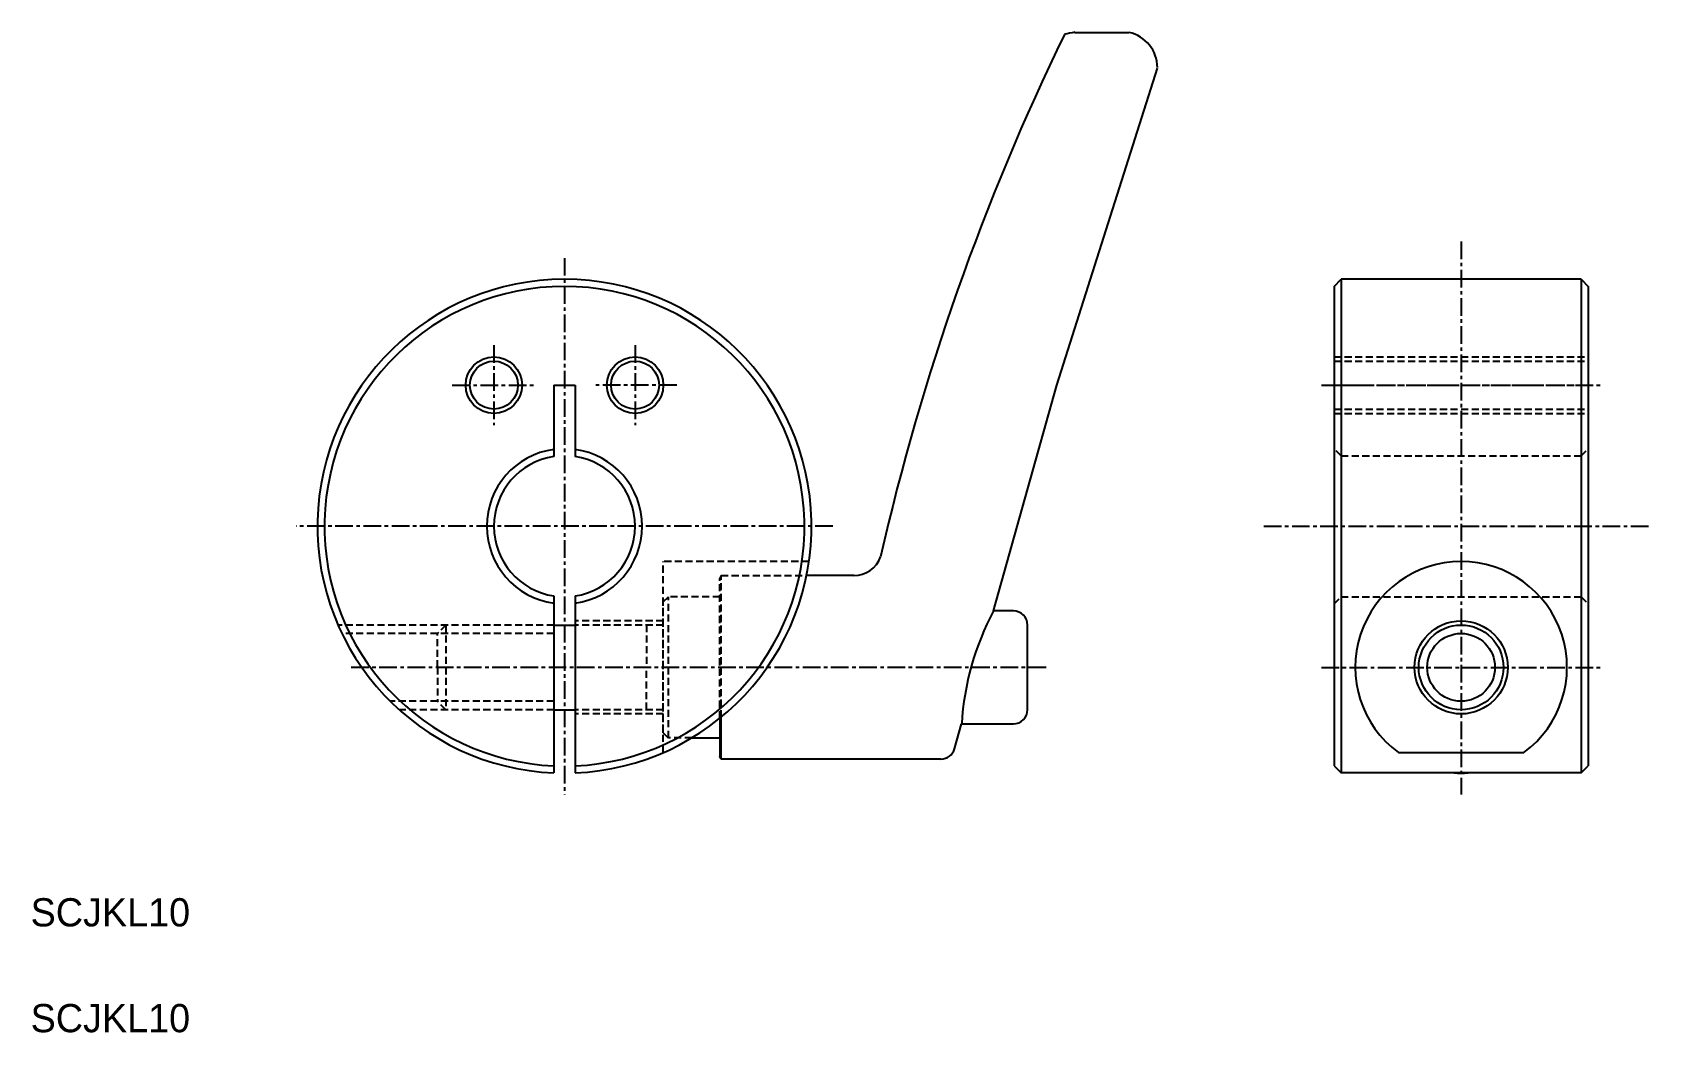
# Model space of a CAD drawing. Extents: x 34 to 148, y 43 to 114.
import ezdxf

# ---------------------------------------------------------------- set-up
doc = ezdxf.new("R2010")
doc.units = 0
doc.linetypes.add('CENTER', pattern=[2, 1.25, -0.25, 0.25, -0.25])
doc.linetypes.add('DASHED', pattern=[0.75, 0.5, -0.25])
doc.layers.get('0').update_dxf_attribs({"linetype": 'CONTINUOUS'})
doc.layers.add('CENTER', color=1, linetype='CENTER')

msp = doc.modelspace()

# ---------------------------------------------------------------- linework, layer by layer
at = {"color": 7, "linetype": 'CONTINUOUS'}
for p, q in [((107.42, 114.04), (111.27, 114.04)), ((106.17, 89.04), (113.28, 111.5)), ((125.8, 96.04), (126.3, 96.54)), ((126.3, 96.54), (126.3, 61.56)), ((143.3, 96.54), (126.3, 96.54)), ((143.3, 96.54), (143.3, 61.56)), ((143.3, 96.54), (143.8, 96.04)), ((125.8, 96.04), (125.8, 62.06)), ((143.8, 96.04), (143.8, 62.06)), ((70.53, 89.04), (70.53, 83.99)), ((70.53, 89.04), (72.03, 89.04)), ((72.03, 89.04), (72.03, 83.99)), ((101.67, 73.04), (106.17, 89.04)), ((91.79, 75.54), (88.43, 75.54)), ((70.53, 74.1), (70.53, 61.56)), ((72.03, 74.1), (72.03, 61.56)), ((103.08, 73.04), (101.67, 73.04)), ((70.53, 72.04), (72.03, 72.04)), ((104.08, 66.04), (104.08, 72.04)), ((70.53, 66.04), (72.03, 66.04)), ((82.28, 65.43), (82.28, 62.74)), ((82.37, 62.54), (82.37, 65.5)), ((98.91, 63.27), (99.41, 65.04)), ((99.41, 65.04), (103.08, 65.04)), ((80.3, 64.04), (82.28, 64.04)), ((82.37, 62.54), (82.28, 62.74)), ((97.95, 62.54), (82.37, 62.54)), ((125.8, 62.06), (126.3, 61.56)), ((130.36, 63), (139.25, 63)), ((143.3, 61.56), (143.8, 62.06)), ((143.3, 61.56), (126.3, 61.56))]:
    msp.add_line(p, q, dxfattribs=at)
at = {"color": 3, "linetype": 'DASHED'}
for p, q in [((125.8, 91.04), (143.8, 91.04)), ((125.8, 90.74), (143.8, 90.74)), ((125.8, 89.04), (143.8, 89.04)), ((125.8, 87.34), (143.8, 87.34)), ((125.8, 87.04), (143.8, 87.04)), ((126.3, 84.04), (125.8, 84.54)), ((126.3, 84.04), (143.3, 84.04)), ((126.3, 84.04), (126.3, 74.04)), ((143.3, 84.04), (143.8, 84.54)), ((143.3, 84.04), (143.3, 74.04)), ((78.28, 63), (78.28, 76.54)), ((88.6, 76.54), (78.28, 76.54)), ((82.37, 75.54), (82.28, 75.34)), ((82.28, 65.43), (82.28, 75.34)), ((82.37, 65.5), (82.37, 75.54)), ((82.37, 75.54), (88.43, 75.54)), ((78.28, 73.68), (78.65, 74.04)), ((78.28, 64.41), (78.28, 73.68)), ((78.65, 64.04), (78.65, 74.04)), ((82.28, 74.04), (78.65, 74.04)), ((125.8, 73.54), (126.3, 74.04)), ((126.3, 74.04), (143.3, 74.04)), ((143.3, 74.04), (143.8, 73.54)), ((78.28, 72.34), (72.03, 72.34)), ((70.53, 72.04), (55.24, 72.04)), ((70.53, 71.44), (55.52, 71.44)), ((62.88, 72.04), (62.28, 71.44)), ((62.28, 69.04), (62.28, 71.44)), ((62.41, 72.04), (62.41, 72.04)), ((62.88, 72.04), (62.88, 66.04)), ((70.53, 72.04), (62.88, 72.04)), ((78.28, 72.04), (72.03, 72.04)), ((77.08, 72.04), (77.08, 69.04)), ((62.28, 69.04), (62.28, 66.64)), ((77.08, 66.04), (77.08, 69.04)), ((70.53, 66.64), (58.93, 66.64)), ((62.88, 66.04), (62.28, 66.64)), ((70.53, 66.04), (59.57, 66.04)), ((70.53, 66.04), (62.88, 66.04)), ((78.28, 66.04), (72.03, 66.04)), ((78.28, 65.74), (72.03, 65.74)), ((78.28, 64.41), (78.65, 64.04)), ((80.3, 64.04), (78.65, 64.04))]:
    msp.add_line(p, q, dxfattribs=at)
at = {"color": 3, "linetype": 'CONTINUOUS'}
for centre, radius in [((66.28, 89.04), 2), ((76.28, 89.04), 2), ((134.8, 69.04), 3)]:
    msp.add_circle(centre, radius, dxfattribs=at)
at = {"color": 7, "linetype": 'CONTINUOUS'}
for centre, radius in [((66.28, 89.04), 1.7), ((76.28, 89.04), 1.7), ((134.8, 69.04), 3.3), ((134.8, 69.04), 2.4)]:
    msp.add_circle(centre, radius, dxfattribs=at)
for centre, radius, start, end in [((260.71, 38.89), 171.3, 154.0311, 167.1877), ((108.23, 108.1), 6, 97.7241, 104.6825), ((110.71, 111.52), 2.58, 0.7205, 77.3683), ((71.28, 79.04), 17.5, 272.4563, 267.5437), ((71.28, 79.04), 17, 272.5286, 267.4714), ((71.28, 79.04), 5.5, 97.8375, 262.1625), ((71.28, 79.04), 5, 98.6269, 261.3731), ((71.28, 79.04), 5.5, 277.8375, 82.1625), ((71.28, 79.04), 5, 278.6269, 81.3731), ((91.79, 77.54), 2, 270, 340.621), ((134.8, 69.04), 7.5, 306.3702, 233.6298), ((119.1, 63.82), 19.72, 152.1114, 176.4391), ((103.08, 72.04), 1, 0, 90), ((103.08, 66.04), 1, 270, 0), ((97.95, 63.54), 1, 270, 344.2753), ((134.8, 69.04), 7.5, 266.2476, 273.7524)]:
    msp.add_arc(centre, radius, start, end, dxfattribs=at)
at = {"layer": 'CENTER', "color": 1, "linetype": 'CENTER'}
for p, q in [((134.8, 99.21), (134.8, 60.03)), ((71.28, 98.05), (71.28, 60.03)), ((66.28, 91.88), (66.28, 86.2)), ((76.28, 91.88), (76.28, 86.2)), ((63.33, 89.04), (69.24, 89.04)), ((79.24, 89.04), (73.33, 89.04)), ((124.9, 89.04), (144.7, 89.04)), ((90.29, 79.04), (52.28, 79.04)), ((120.82, 79.04), (148.23, 79.04)), ((105.41, 69.04), (56.03, 69.04)), ((124.9, 69.04), (144.7, 69.04))]:
    msp.add_line(p, q, dxfattribs=at)

# ---------------------------------------------------------------- texts
at = {"color": 7, "linetype": 'CONTINUOUS'}
for p in [(33.46, 50.68), (33.46, 43.18)]:
    msp.add_text('SCJKL10', height=2, dxfattribs=at).set_placement(p)

doc.saveas('drawing.dxf')
